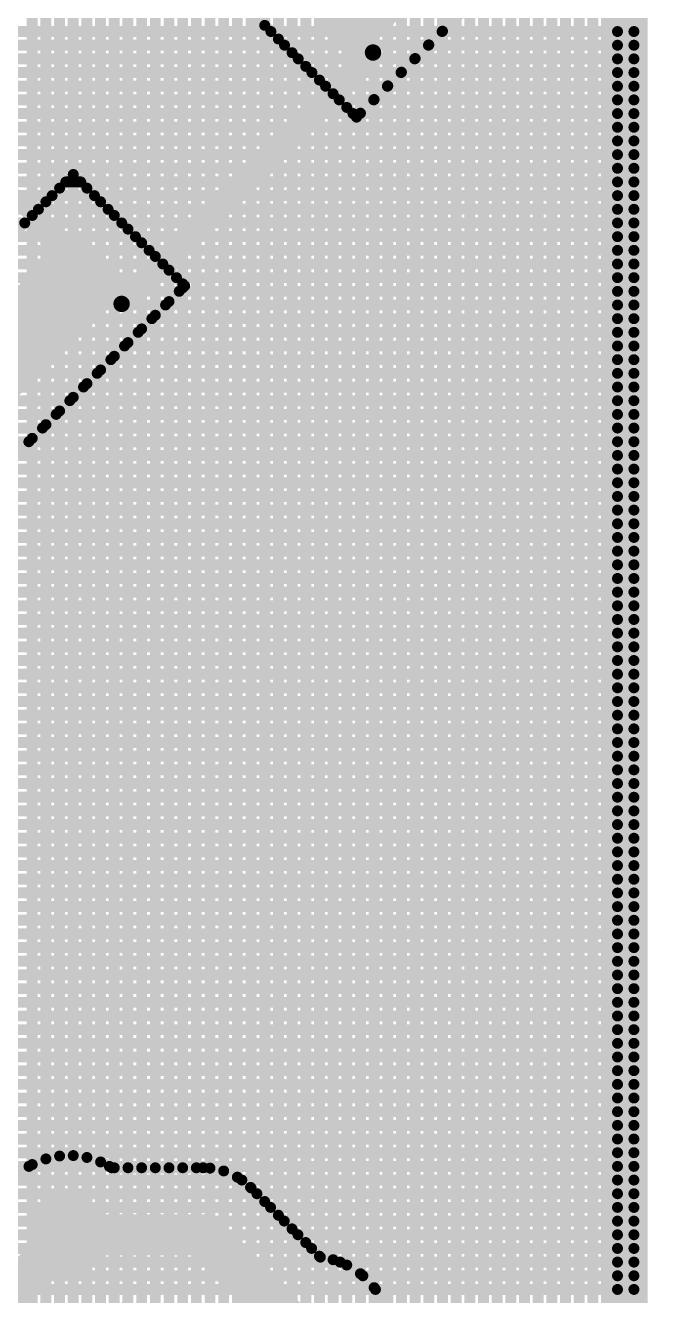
# Model space of a CAD drawing. Header units: millimetres. Extents: x 1.42 to 3.4, y 1.21 to 3.22.
# Drawn here: x 3.1675 to 3.395, y 1.8778 to 2.3422 of the extents above; entities that cross this region are included whole.
import ezdxf

# ---------------------------------------------------------------- set-up
doc = ezdxf.new("R2010")
doc.units = ezdxf.units.MM
doc.header["$MEASUREMENT"] = 0
for name, color, linetype in [('BottomLayer', 5, 'Continuous'), ('BottomSolder', 6, 'Continuous'), ('MultiLayer', 9, 'Continuous'), ('PadHoleLayer', 156, 'Continuous'), ('TopLayer', 1, 'Continuous'), ('TopOverlay', 2, 'Continuous'), ('TopPaste', 8, 'Continuous'), ('TopSolder', 216, 'Continuous'), ('ViaHoleLayer', 16, 'Continuous')]:
    doc.layers.add(name, color=color, linetype=linetype)

# ---------------------------------------------------------------- blocks, each defined once
blk = doc.blocks.new('XTAL1_1')
at = {"layer": 'BottomLayer', "const_width": 0.031}
for points in [[(-0.0155, 0, 1), (0.0155, 0, 1)], [(0.1845, 0, 1), (0.2155, 0, 1)]]:
    blk.add_lwpolyline(points, format="xyb", close=True, dxfattribs=at)
at = {"layer": 'BottomSolder', "const_width": 0.0335}
for points in [[(-0.01675, 0, 1), (0.01675, 0, 1)], [(0.18325, 0, 1), (0.21675, 0, 1)]]:
    blk.add_lwpolyline(points, format="xyb", close=True, dxfattribs=at)
at = {"layer": 'MultiLayer', "const_width": 0.031}
for points in [[(-0.0155, 0, 1), (0.0155, 0, 1)], [(0.1845, 0, 1), (0.2155, 0, 1)]]:
    blk.add_lwpolyline(points, format="xyb", close=True, dxfattribs=at)
at = {"layer": 'PadHoleLayer', "const_width": 0.01772}
for points in [[(-0.00886, 0, 1), (0.00886, 0, 1)], [(0.19114, 0, 1), (0.20886, 0, 1)]]:
    blk.add_lwpolyline(points, format="xyb", close=True, dxfattribs=at)
at = {"layer": 'TopLayer', "const_width": 0.031}
for points in [[(-0.0155, 0, 1), (0.0155, 0, 1)], [(0.1845, 0, 1), (0.2155, 0, 1)]]:
    blk.add_lwpolyline(points, format="xyb", close=True, dxfattribs=at)
at = {"layer": 'TopOverlay', "const_width": 0.012}
for points in [[(0.3, 0.06), (-0.1, 0.06)], [(-0.1, -0.06), (-0.1, 0.06)], [(0.3, -0.06), (0.3, 0.06)], [(0.3, -0.06), (-0.1, -0.06)]]:
    blk.add_lwpolyline(points, dxfattribs=at)
at = {"layer": 'TopOverlay', "const_width": 0.006}
for points in [[(-0.103, 0.06, 1), (-0.097, 0.06, 1)], [(-0.103, 0.06, 1), (-0.097, 0.06, 1)], [(0.297, 0.06, 1), (0.303, 0.06, 1)], [(0.297, 0.06, 1), (0.303, 0.06, 1)], [(-0.103, -0.06, 1), (-0.097, -0.06, 1)], [(-0.103, -0.06, 1), (-0.097, -0.06, 1)], [(0.297, -0.06, 1), (0.303, -0.06, 1)], [(0.297, -0.06, 1), (0.303, -0.06, 1)]]:
    blk.add_lwpolyline(points, format="xyb", close=True, dxfattribs=at)
at = {"layer": 'TopSolder', "const_width": 0.0335}
for points in [[(-0.01675, 0, 1), (0.01675, 0, 1)], [(0.18325, 0, 1), (0.21675, 0, 1)]]:
    blk.add_lwpolyline(points, format="xyb", close=True, dxfattribs=at)
blk = doc.blocks.new('KEY_SMT_3')
at = {"layer": 'TopLayer'}
for points in [[(-0.06102, 0.06102), (-0.06102, 0.08464), (-0.13976, 0.06102), (-0.13976, 0.08464)], [(0.13976, 0.06102), (0.13976, 0.08464), (0.06102, 0.06102), (0.06102, 0.08464)], [(-0.06102, -0.08464), (-0.06102, -0.06102), (-0.13976, -0.08464), (-0.13976, -0.06102)], [(0.13976, -0.08543), (0.13976, -0.06181), (0.06102, -0.08543), (0.06102, -0.06181)]]:
    blk.add_solid(points, dxfattribs=at)
at = {"layer": 'TopOverlay', "const_width": 0.006}
for points in [[(-0.065, 0.09), (-0.065, -0.09)], [(-0.065, 0.09), (0.065, 0.09)], [(0.065, 0.09), (0.065, -0.09)], [(-0.065, -0.09), (0.065, -0.09)]]:
    blk.add_lwpolyline(points, dxfattribs=at)
at = {"layer": 'TopOverlay', "const_width": 0.003}
for points in [[(-0.0665, 0.09, 1), (-0.0635, 0.09, 1)], [(-0.0665, 0.09, 1), (-0.0635, 0.09, 1)], [(0.0635, 0.09, 1), (0.0665, 0.09, 1)], [(0.0635, 0.09, 1), (0.0665, 0.09, 1)], [(-0.0665, -0.09, 1), (-0.0635, -0.09, 1)], [(-0.0665, -0.09, 1), (-0.0635, -0.09, 1)], [(0.0635, -0.09, 1), (0.0665, -0.09, 1)], [(0.0635, -0.09, 1), (0.0665, -0.09, 1)]]:
    blk.add_lwpolyline(points, format="xyb", close=True, dxfattribs=at)
at = {"layer": 'TopPaste'}
for points in [[(-0.06102, 0.06102), (-0.06102, 0.08464), (-0.13976, 0.06102), (-0.13976, 0.08464)], [(0.13976, 0.06102), (0.13976, 0.08464), (0.06102, 0.06102), (0.06102, 0.08464)], [(-0.06102, -0.08464), (-0.06102, -0.06102), (-0.13976, -0.08464), (-0.13976, -0.06102)], [(0.13976, -0.08543), (0.13976, -0.06181), (0.06102, -0.08543), (0.06102, -0.06181)]]:
    blk.add_solid(points, dxfattribs=at)
at = {"layer": 'TopSolder'}
for points in [[(-0.05852, 0.05852), (-0.05852, 0.08715), (-0.14226, 0.05852), (-0.14226, 0.08715)], [(0.14226, 0.05852), (0.14226, 0.08715), (0.05852, 0.05852), (0.05852, 0.08715)], [(-0.05852, -0.08715), (-0.05852, -0.05852), (-0.14226, -0.08715), (-0.14226, -0.05852)], [(0.14226, -0.08793), (0.14226, -0.05931), (0.05852, -0.08793), (0.05852, -0.05931)]]:
    blk.add_solid(points, dxfattribs=at)

msp = doc.modelspace()

# ---------------------------------------------------------------- linework, layer by layer
at = {"layer": 'BottomLayer', "const_width": 0.004}
for points in [[(3.17, 1.80399), (3.17, 3.21)], [(3.175, 1.8044), (3.175, 3.21)], [(3.18, 1.80429), (3.18, 3.21)], [(3.185, 1.80365), (3.185, 3.21)], [(3.19, 1.80246), (3.19, 3.21)], [(3.195, 1.80068), (3.195, 3.21)], [(3.2, 1.79823), (3.2, 3.21)], [(3.205, 1.79499), (3.205, 3.21)], [(3.21, 1.79072), (3.21, 3.21)], [(3.215, 1.78498), (3.215, 3.21)], [(3.22, 1.77655), (3.22, 3.21)], [(3.225, 1.73), (3.225, 3.21)], [(3.23, 1.73), (3.23, 3.21)], [(3.235, 1.73), (3.235, 3.21)], [(3.24, 1.73), (3.24, 3.21)], [(3.245, 1.73), (3.245, 3.21)], [(3.25, 1.73), (3.25, 3.21)], [(3.255, 1.73), (3.255, 3.21)], [(3.26, 1.73), (3.26, 3.21)], [(3.265, 1.73), (3.265, 3.21)], [(3.27, 1.73), (3.27, 3.21)], [(3.275, 1.73), (3.275, 3.21)], [(3.28, 1.73), (3.28, 3.21)], [(3.285, 1.73), (3.285, 3.21)], [(3.29, 1.73), (3.29, 3.21)], [(3.295, 1.72991), (3.295, 3.21)], [(3.3, 1.72886), (3.3, 3.21)], [(3.305, 1.72644), (3.305, 3.21)], [(3.31, 1.72211), (3.31, 3.21)], [(3.315, 1.71711), (3.315, 3.21)], [(3.32, 1.71211), (3.32, 3.21)], [(3.325, 1.70711), (3.325, 3.21)], [(3.33, 1.70211), (3.33, 3.21)], [(3.335, 1.69711), (3.335, 3.21)], [(3.34, 1.6921), (3.34, 3.21)], [(3.345, 1.68356), (3.345, 3.21)], [(3.35, 1.62385), (3.35, 3.21)], [(3.355, 1.24039), (3.355, 3.21)], [(3.36, 1.24039), (3.36, 3.21)], [(3.365, 1.24039), (3.365, 3.21)], [(3.37, 1.24039), (3.37, 3.21)], [(3.375, 1.24039), (3.375, 3.21)], [(3.38, 1.24039), (3.38, 3.21)], [(3.384, 1.2445), (3.384, 3.21)], [(2.997, 2.34), (3.384, 2.34)], [(2.997, 2.335), (3.384, 2.335)], [(2.997, 2.33), (3.384, 2.33)], [(2.997, 2.325), (3.384, 2.325)], [(2.997, 2.32), (3.384, 2.32)], [(2.997, 2.315), (3.384, 2.315)], [(2.997, 2.31), (3.384, 2.31)], [(2.997, 2.305), (3.384, 2.305)], [(2.997, 2.3), (3.384, 2.3)], [(3.02755, 2.295), (3.384, 2.295)], [(3.03766, 2.29), (3.384, 2.29)], [(3.04274, 2.285), (3.384, 2.285)], [(3.04592, 2.28), (3.384, 2.28)], [(3.04787, 2.275), (3.384, 2.275)], [(3.04884, 2.27), (3.384, 2.27)], [(3.04893, 2.265), (3.384, 2.265)], [(3.04814, 2.26), (3.384, 2.26)], [(3.0464, 2.255), (3.384, 2.255)], [(3.04349, 2.25), (3.384, 2.25)], [(3.03889, 2.245), (3.384, 2.245)], [(3.03058, 2.24), (3.384, 2.24)], [(3.00372, 2.235), (3.384, 2.235)], [(3.00257, 2.23), (3.384, 2.23)], [(3.0004, 2.225), (3.384, 2.225)], [(2.99691, 2.22), (3.384, 2.22)], [(2.99128, 2.215), (3.384, 2.215)], [(2.975, 2.21), (3.384, 2.21)], [(2.61061, 2.205), (3.384, 2.205)], [(2.60561, 2.2), (3.384, 2.2)], [(2.60061, 2.195), (3.384, 2.195)], [(2.59561, 2.19), (3.384, 2.19)], [(2.59061, 2.185), (3.384, 2.185)], [(2.58561, 2.18), (3.384, 2.18)], [(2.58061, 2.175), (3.384, 2.175)], [(2.57561, 2.17), (3.384, 2.17)], [(2.57061, 2.165), (3.384, 2.165)], [(2.56561, 2.16), (3.384, 2.16)], [(2.56061, 2.155), (3.384, 2.155)], [(2.55561, 2.15), (3.384, 2.15)], [(2.55061, 2.145), (3.384, 2.145)], [(2.54561, 2.14), (3.384, 2.14)], [(2.54061, 2.135), (3.384, 2.135)], [(2.53561, 2.13), (3.384, 2.13)], [(2.53061, 2.125), (3.384, 2.125)], [(2.52561, 2.12), (3.384, 2.12)], [(2.52061, 2.115), (3.384, 2.115)], [(2.51561, 2.11), (3.384, 2.11)], [(2.51061, 2.105), (3.384, 2.105)], [(2.50561, 2.1), (3.384, 2.1)], [(2.50061, 2.095), (3.384, 2.095)], [(2.49561, 2.09), (3.384, 2.09)], [(2.49061, 2.085), (3.384, 2.085)], [(2.48561, 2.08), (3.384, 2.08)], [(2.48061, 2.075), (3.384, 2.075)], [(2.47561, 2.07), (3.384, 2.07)], [(2.47061, 2.065), (3.384, 2.065)], [(2.46561, 2.06), (3.384, 2.06)], [(2.46061, 2.055), (3.384, 2.055)], [(2.45561, 2.05), (3.384, 2.05)], [(2.45061, 2.045), (3.384, 2.045)], [(2.44561, 2.04), (3.384, 2.04)], [(2.44061, 2.035), (3.384, 2.035)], [(2.43561, 2.03), (3.384, 2.03)], [(2.43061, 2.025), (3.384, 2.025)], [(2.42561, 2.02), (3.384, 2.02)], [(2.42061, 2.015), (3.384, 2.015)], [(2.41561, 2.01), (3.384, 2.01)], [(2.40991, 2.005), (3.384, 2.005)], [(2.31111, 2), (3.384, 2)], [(2.31611, 1.995), (3.384, 1.995)], [(2.32111, 1.99), (3.384, 1.99)], [(2.32611, 1.985), (3.384, 1.985)], [(2.33111, 1.98), (3.384, 1.98)], [(2.33611, 1.975), (3.384, 1.975)], [(2.40396, 1.97), (3.384, 1.97)], [(2.41305, 1.965), (3.384, 1.965)], [(2.41788, 1.96), (3.384, 1.96)], [(2.42092, 1.955), (3.384, 1.955)], [(2.42277, 1.95), (3.384, 1.95)], [(2.42465, 1.945), (3.384, 1.945)], [(2.42965, 1.94), (3.384, 1.94)], [(2.43465, 1.935), (3.384, 1.935)], [(2.43965, 1.93), (3.384, 1.93)], [(2.44465, 1.925), (3.384, 1.925)], [(2.44965, 1.92), (3.384, 1.92)], [(2.45465, 1.915), (3.384, 1.915)], [(2.45965, 1.91), (3.384, 1.91)], [(2.46465, 1.905), (3.384, 1.905)], [(2.46965, 1.9), (3.384, 1.9)], [(2.47465, 1.895), (3.384, 1.895)], [(2.47965, 1.89), (3.384, 1.89)], [(2.48465, 1.885), (3.384, 1.885)], [(2.53955, 1.88), (3.384, 1.88)]]:
    msp.add_lwpolyline(points, dxfattribs=at)
at = {"layer": 'BottomLayer'}
for points, const_width in [([(3.383, 2.34, 1), (3.385, 2.34, 1)], 0.002), ([(3.383, 2.335, 1), (3.385, 2.335, 1)], 0.002), ([(3.383, 2.33, 1), (3.385, 2.33, 1)], 0.002), ([(3.383, 2.325, 1), (3.385, 2.325, 1)], 0.002), ([(3.383, 2.32, 1), (3.385, 2.32, 1)], 0.002), ([(3.383, 2.315, 1), (3.385, 2.315, 1)], 0.002), ([(3.383, 2.31, 1), (3.385, 2.31, 1)], 0.002), ([(3.383, 2.305, 1), (3.385, 2.305, 1)], 0.002), ([(3.383, 2.3, 1), (3.385, 2.3, 1)], 0.002), ([(3.383, 2.295, 1), (3.385, 2.295, 1)], 0.002), ([(3.383, 2.29, 1), (3.385, 2.29, 1)], 0.002), ([(3.383, 2.285, 1), (3.385, 2.285, 1)], 0.002), ([(3.383, 2.28, 1), (3.385, 2.28, 1)], 0.002), ([(3.383, 2.275, 1), (3.385, 2.275, 1)], 0.002), ([(3.383, 2.27, 1), (3.385, 2.27, 1)], 0.002), ([(3.383, 2.265, 1), (3.385, 2.265, 1)], 0.002), ([(3.383, 2.26, 1), (3.385, 2.26, 1)], 0.002), ([(3.383, 2.255, 1), (3.385, 2.255, 1)], 0.002), ([(3.383, 2.25, 1), (3.385, 2.25, 1)], 0.002), ([(3.383, 2.245, 1), (3.385, 2.245, 1)], 0.002), ([(3.383, 2.24, 1), (3.385, 2.24, 1)], 0.002), ([(3.383, 2.235, 1), (3.385, 2.235, 1)], 0.002), ([(3.383, 2.23, 1), (3.385, 2.23, 1)], 0.002), ([(3.383, 2.225, 1), (3.385, 2.225, 1)], 0.002), ([(3.383, 2.22, 1), (3.385, 2.22, 1)], 0.002), ([(3.383, 2.215, 1), (3.385, 2.215, 1)], 0.002), ([(3.383, 2.21, 1), (3.385, 2.21, 1)], 0.002), ([(3.383, 2.205, 1), (3.385, 2.205, 1)], 0.002), ([(3.383, 2.2, 1), (3.385, 2.2, 1)], 0.002), ([(3.383, 2.195, 1), (3.385, 2.195, 1)], 0.002), ([(3.383, 2.19, 1), (3.385, 2.19, 1)], 0.002), ([(3.383, 2.185, 1), (3.385, 2.185, 1)], 0.002), ([(3.383, 2.18, 1), (3.385, 2.18, 1)], 0.002), ([(3.383, 2.175, 1), (3.385, 2.175, 1)], 0.002), ([(3.383, 2.17, 1), (3.385, 2.17, 1)], 0.002), ([(3.383, 2.165, 1), (3.385, 2.165, 1)], 0.002), ([(3.383, 2.16, 1), (3.385, 2.16, 1)], 0.002), ([(3.383, 2.155, 1), (3.385, 2.155, 1)], 0.002), ([(3.383, 2.15, 1), (3.385, 2.15, 1)], 0.002), ([(3.383, 2.145, 1), (3.385, 2.145, 1)], 0.002), ([(3.383, 2.14, 1), (3.385, 2.14, 1)], 0.002), ([(3.383, 2.135, 1), (3.385, 2.135, 1)], 0.002), ([(3.383, 2.13, 1), (3.385, 2.13, 1)], 0.002), ([(3.383, 2.125, 1), (3.385, 2.125, 1)], 0.002), ([(3.383, 2.12, 1), (3.385, 2.12, 1)], 0.002), ([(3.383, 2.115, 1), (3.385, 2.115, 1)], 0.002), ([(3.383, 2.11, 1), (3.385, 2.11, 1)], 0.002), ([(3.383, 2.105, 1), (3.385, 2.105, 1)], 0.002), ([(3.383, 2.1, 1), (3.385, 2.1, 1)], 0.002), ([(3.383, 2.095, 1), (3.385, 2.095, 1)], 0.002), ([(3.383, 2.09, 1), (3.385, 2.09, 1)], 0.002), ([(3.383, 2.085, 1), (3.385, 2.085, 1)], 0.002), ([(3.383, 2.08, 1), (3.385, 2.08, 1)], 0.002), ([(3.383, 2.075, 1), (3.385, 2.075, 1)], 0.002), ([(3.383, 2.07, 1), (3.385, 2.07, 1)], 0.002), ([(3.383, 2.065, 1), (3.385, 2.065, 1)], 0.002), ([(3.383, 2.06, 1), (3.385, 2.06, 1)], 0.002), ([(3.383, 2.055, 1), (3.385, 2.055, 1)], 0.002), ([(3.383, 2.05, 1), (3.385, 2.05, 1)], 0.002), ([(3.383, 2.045, 1), (3.385, 2.045, 1)], 0.002), ([(3.383, 2.04, 1), (3.385, 2.04, 1)], 0.002), ([(3.383, 2.035, 1), (3.385, 2.035, 1)], 0.002), ([(3.383, 2.03, 1), (3.385, 2.03, 1)], 0.002), ([(3.383, 2.025, 1), (3.385, 2.025, 1)], 0.002), ([(3.383, 2.02, 1), (3.385, 2.02, 1)], 0.002), ([(3.383, 2.015, 1), (3.385, 2.015, 1)], 0.002), ([(3.383, 2.01, 1), (3.385, 2.01, 1)], 0.002), ([(3.383, 2.005, 1), (3.385, 2.005, 1)], 0.002), ([(3.383, 2, 1), (3.385, 2, 1)], 0.002), ([(3.383, 1.995, 1), (3.385, 1.995, 1)], 0.002), ([(3.383, 1.99, 1), (3.385, 1.99, 1)], 0.002), ([(3.383, 1.985, 1), (3.385, 1.985, 1)], 0.002), ([(3.383, 1.98, 1), (3.385, 1.98, 1)], 0.002), ([(3.383, 1.975, 1), (3.385, 1.975, 1)], 0.002), ([(3.383, 1.97, 1), (3.385, 1.97, 1)], 0.002), ([(3.383, 1.965, 1), (3.385, 1.965, 1)], 0.002), ([(3.383, 1.96, 1), (3.385, 1.96, 1)], 0.002), ([(3.383, 1.955, 1), (3.385, 1.955, 1)], 0.002), ([(3.383, 1.95, 1), (3.385, 1.95, 1)], 0.002), ([(3.383, 1.945, 1), (3.385, 1.945, 1)], 0.002), ([(3.383, 1.94, 1), (3.385, 1.94, 1)], 0.002), ([(3.383, 1.935, 1), (3.385, 1.935, 1)], 0.002), ([(3.383, 1.93, 1), (3.385, 1.93, 1)], 0.002), ([(3.383, 1.925, 1), (3.385, 1.925, 1)], 0.002), ([(3.383, 1.92, 1), (3.385, 1.92, 1)], 0.002), ([(3.383, 1.915, 1), (3.385, 1.915, 1)], 0.002), ([(3.1775, 1.9, 1), (3.1895, 1.9, 1)], 0.012), ([(3.383, 1.91, 1), (3.385, 1.91, 1)], 0.002), ([(3.383, 1.905, 1), (3.385, 1.905, 1)], 0.002), ([(3.383, 1.9, 1), (3.385, 1.9, 1)], 0.002), ([(3.383, 1.895, 1), (3.385, 1.895, 1)], 0.002), ([(3.383, 1.89, 1), (3.385, 1.89, 1)], 0.002), ([(3.383, 1.885, 1), (3.385, 1.885, 1)], 0.002), ([(3.383, 1.88, 1), (3.385, 1.88, 1)], 0.002)]:
    msp.add_lwpolyline(points, format="xyb", close=True, dxfattribs=dict(at, const_width=const_width))
at = {"layer": 'BottomSolder', "const_width": 0.01}
msp.add_lwpolyline([(3.39, 1.24039), (3.39, 3.21)], dxfattribs=at)
at = {"layer": 'BottomSolder', "const_width": 0.0145}
msp.add_lwpolyline([(3.17625, 1.9, 1), (3.19075, 1.9, 1)], format="xyb", close=True, dxfattribs=at)
at = {"layer": 'MultiLayer', "const_width": 0.012}
msp.add_lwpolyline([(3.1775, 1.9, 1), (3.1895, 1.9, 1)], format="xyb", close=True, dxfattribs=at)
at = {"layer": 'TopLayer'}
for points, const_width in [([(3.37, 1.3494), (3.37, 3.2089)], 0.004), ([(3.375, 1.24039), (3.375, 3.2089)], 0.004), ([(3.38, 1.24039), (3.38, 3.2089)], 0.004), ([(3.385, 1.24039), (3.385, 3.2089)], 0.004), ([(3.39, 1.24039), (3.39, 3.21)], 0.004), ([(3.245, 1.92107), (3.245, 2.47226)], 0.004), ([(3.24, 1.92332), (3.24, 2.46726)], 0.004), ([(3.235, 1.92437), (3.235, 2.46226)], 0.004), ([(3.23, 1.9245), (3.23, 2.45726)], 0.004), ([(3.225, 2.24774), (3.225, 2.45226)], 0.004), ([(3.22, 2.25274), (3.22, 2.44726)], 0.004), ([(3.215, 2.25774), (3.215, 2.44226)], 0.004), ([(3.21, 2.26274), (3.21, 2.43726)], 0.004), ([(3.205, 2.26774), (3.205, 2.43226)], 0.004), ([(3.17, 2.27274), (3.17, 2.42726)], 0.004), ([(3.2, 2.27274), (3.2, 2.42726)], 0.004), ([(3.175, 2.27774), (3.175, 2.42226)], 0.004), ([(3.195, 2.27774), (3.195, 2.42226)], 0.004), ([(3.18, 2.28274), (3.18, 2.41726)], 0.004), ([(3.19, 2.28274), (3.19, 2.41726)], 0.004), ([(3.185, 2.28774), (3.185, 2.41226)], 0.004), ([(3.28856, 2.3087), (3.36828, 2.38842)], 0.004), ([(3.365, 1.3494), (3.365, 2.38514)], 0.004), ([(3.36, 1.3494), (3.36, 2.38014)], 0.004), ([(3.355, 1.3494), (3.355, 2.37514)], 0.004), ([(3.35, 1.62385), (3.35, 2.37014)], 0.004), ([(3.345, 1.8197), (3.345, 2.36514)], 0.004), ([(3.34, 1.82715), (3.34, 2.36014)], 0.004), ([(3.335, 1.83215), (3.335, 2.35514)], 0.004), ([(3.24782, 2.34944), (3.28856, 2.3087)], 0.004), ([(3.33, 1.83715), (3.33, 2.35014)], 0.004), ([(3.25, 1.91715), (3.25, 2.34726)], 0.004), ([(3.325, 1.84215), (3.325, 2.34514)], 0.004), ([(3.11274, 2.34), (3.25726, 2.34)], 0.004), ([(3.255, 1.91215), (3.255, 2.34226)], 0.004), ([(3.31986, 2.34), (3.39, 2.34)], 0.004), ([(3.32, 1.84715), (3.32, 2.34014)], 0.004), ([(3.10774, 2.335), (3.26226, 2.335)], 0.004), ([(3.26, 1.90715), (3.26, 2.33726)], 0.004), ([(3.31486, 2.335), (3.39, 2.335)], 0.004), ([(3.315, 1.85215), (3.315, 2.33514)], 0.004), ([(3.10274, 2.33), (3.26726, 2.33)], 0.004), ([(3.265, 1.90215), (3.265, 2.33226)], 0.004), ([(3.30986, 2.33), (3.39, 2.33)], 0.004), ([(3.31, 1.85715), (3.31, 2.33014)], 0.004), ([(3.27, 1.89715), (3.27, 2.32726)], 0.004), ([(3.305, 1.86215), (3.305, 2.32514)], 0.004), ([(3.09774, 2.325), (3.27226, 2.325)], 0.004), ([(3.275, 1.89215), (3.275, 2.32226)], 0.004), ([(3.30486, 2.325), (3.39, 2.325)], 0.004), ([(3.09274, 2.32), (3.27726, 2.32)], 0.004), ([(3.28, 1.89087), (3.28, 2.31726)], 0.004), ([(3.29986, 2.32), (3.39, 2.32)], 0.004), ([(3.3, 1.87055), (3.3, 2.32014)], 0.004), ([(3.08774, 2.315), (3.28226, 2.315)], 0.004), ([(3.28226, 2.315), (3.29486, 2.315)], 0.004), ([(3.285, 1.88892), (3.285, 2.31226)], 0.004), ([(3.29486, 2.315), (3.39, 2.315)], 0.004), ([(3.295, 1.88066), (3.295, 2.31514)], 0.004), ([(3.08274, 2.31), (3.28726, 2.31)], 0.004), ([(3.28986, 2.31), (3.39, 2.31)], 0.004), ([(3.29, 1.88574), (3.29, 2.31014)], 0.004), ([(3.07774, 2.305), (3.39, 2.305)], 0.004), ([(3.07274, 2.3), (3.39, 2.3)], 0.004), ([(3.06774, 2.295), (3.39, 2.295)], 0.004), ([(3.06274, 2.29), (3.39, 2.29)], 0.004), ([(3.05774, 2.285), (3.18226, 2.285)], 0.004), ([(3.14927, 2.25201), (3.185, 2.28774)], 0.004), ([(3.18226, 2.285), (3.18774, 2.285)], 0.004), ([(3.185, 2.28774), (3.22574, 2.247)], 0.004), ([(3.18774, 2.285), (3.39, 2.285)], 0.004), ([(3.05274, 2.28), (3.17726, 2.28)], 0.004), ([(3.19274, 2.28), (3.39, 2.28)], 0.004), ([(3.04787, 2.275), (3.17226, 2.275)], 0.004), ([(3.19774, 2.275), (3.39, 2.275)], 0.004), ([(3.04884, 2.27), (3.16726, 2.27)], 0.004), ([(3.20274, 2.27), (3.39, 2.27)], 0.004), ([(3.20774, 2.265), (3.39, 2.265)], 0.004), ([(3.21274, 2.26), (3.39, 2.26)], 0.004), ([(3.21774, 2.255), (3.39, 2.255)], 0.004), ([(3.22, 2.24125), (3.22, 2.25274)], 0.004), ([(3.14602, 2.16728), (3.22574, 2.247)], 0.004), ([(3.22274, 2.25), (3.39, 2.25)], 0.004), ([(3.225, 1.9245), (3.225, 2.24625)], 0.004), ([(3.22375, 2.245), (3.39, 2.245)], 0.004), ([(3.21875, 2.24), (3.39, 2.24)], 0.004), ([(3.22, 1.9245), (3.22, 2.24125)], 0.004), ([(3.08064, 2.22751), (3.16551, 2.22751)], 0.015), ([(3.21375, 2.235), (3.39, 2.235)], 0.004), ([(3.215, 1.9245), (3.215, 2.23625)], 0.004), ([(3.20875, 2.23), (3.39, 2.23)], 0.004), ([(3.21, 1.9245), (3.21, 2.23125)], 0.004), ([(3.20375, 2.225), (3.39, 2.225)], 0.004), ([(3.205, 1.9245), (3.205, 2.22625)], 0.004), ([(3.19875, 2.22), (3.39, 2.22)], 0.004), ([(3.2, 1.9245), (3.2, 2.22125)], 0.004), ([(3.19375, 2.215), (3.39, 2.215)], 0.004), ([(3.195, 1.92662), (3.195, 2.21625)], 0.004), ([(3.18875, 2.21), (3.39, 2.21)], 0.004), ([(3.19, 1.92826), (3.19, 2.21125)], 0.004), ([(3.18375, 2.205), (3.39, 2.205)], 0.004), ([(3.185, 1.92896), (3.185, 2.20625)], 0.004), ([(3.17875, 2.2), (3.39, 2.2)], 0.004), ([(3.18, 1.92879), (3.18, 2.20125)], 0.004), ([(3.175, 1.92773), (3.175, 2.19625)], 0.004), ([(3.17, 1.92567), (3.17, 2.19125)], 0.004), ([(3.17375, 2.195), (3.39, 2.195)], 0.004), ([(3.16875, 2.19), (3.39, 2.19)], 0.004), ([(3.16375, 2.185), (3.39, 2.185)], 0.004), ([(3.15875, 2.18), (3.39, 2.18)], 0.004), ([(3.15375, 2.175), (3.39, 2.175)], 0.004), ([(3.14875, 2.17), (3.39, 2.17)], 0.004), ([(3.05278, 2.165), (3.39, 2.165)], 0.004), ([(3.04778, 2.16), (3.39, 2.16)], 0.004), ([(3.04278, 2.155), (3.39, 2.155)], 0.004), ([(3.03778, 2.15), (3.39, 2.15)], 0.004), ([(3.03278, 2.145), (3.39, 2.145)], 0.004), ([(3.02778, 2.14), (3.39, 2.14)], 0.004), ([(3.02278, 2.135), (3.39, 2.135)], 0.004), ([(3.01933, 2.13), (3.39, 2.13)], 0.004), ([(3.0167, 2.125), (3.39, 2.125)], 0.004), ([(3.01248, 2.12), (3.39, 2.12)], 0.004), ([(3.00748, 2.115), (3.39, 2.115)], 0.004), ([(3.00248, 2.11), (3.39, 2.11)], 0.004), ([(2.99748, 2.105), (3.39, 2.105)], 0.004), ([(2.99248, 2.1), (3.39, 2.1)], 0.004), ([(2.98748, 2.095), (3.39, 2.095)], 0.004), ([(2.98248, 2.09), (3.39, 2.09)], 0.004), ([(2.97718, 2.085), (3.39, 2.085)], 0.004), ([(2.96693, 2.08), (3.39, 2.08)], 0.004), ([(2.96865, 2.075), (3.39, 2.075)], 0.004), ([(2.9778, 2.07), (3.39, 2.07)], 0.004), ([(2.98298, 2.065), (3.39, 2.065)], 0.004), ([(2.98798, 2.06), (3.39, 2.06)], 0.004), ([(2.99298, 2.055), (3.39, 2.055)], 0.004), ([(2.99798, 2.05), (3.39, 2.05)], 0.004), ([(3.00298, 2.045), (3.39, 2.045)], 0.004), ([(3.00798, 2.04), (3.39, 2.04)], 0.004), ([(3.01298, 2.035), (3.39, 2.035)], 0.004), ([(3.01702, 2.03), (3.39, 2.03)], 0.004), ([(3.01953, 2.025), (3.39, 2.025)], 0.004), ([(3.02091, 2.02), (3.39, 2.02)], 0.004), ([(3.02134, 2.015), (3.39, 2.015)], 0.004), ([(3.02087, 2.01), (3.39, 2.01)], 0.004), ([(3.01944, 2.005), (3.39, 2.005)], 0.004), ([(3.01688, 2), (3.39, 2)], 0.004), ([(3.01275, 1.995), (3.39, 1.995)], 0.004), ([(3.00551, 1.99), (3.39, 1.99)], 0.004), ([(2.99795, 1.985), (3.39, 1.985)], 0.004), ([(2.99593, 1.98), (3.39, 1.98)], 0.004), ([(2.9926, 1.975), (3.39, 1.975)], 0.004), ([(2.98714, 1.97), (3.39, 1.97)], 0.004), ([(2.97624, 1.965), (3.39, 1.965)], 0.004), ([(2.97472, 1.96), (3.39, 1.96)], 0.004), ([(2.97204, 1.955), (3.39, 1.955)], 0.004), ([(2.96772, 1.95), (3.39, 1.95)], 0.004), ([(2.95996, 1.945), (3.39, 1.945)], 0.004), ([(2.95326, 1.94), (3.39, 1.94)], 0.004), ([(2.95115, 1.935), (3.39, 1.935)], 0.004), ([(2.94767, 1.93), (3.39, 1.93)], 0.004), ([(2.94192, 1.925), (3.1688, 1.925)], 0.004), ([(3.1982, 1.925), (3.39, 1.925)], 0.004), ([(3.19902, 1.9245), (3.2325, 1.9245)], 0.004), ([(3.24665, 1.92), (3.39, 1.92)], 0.004), ([(3.24985, 1.9173), (3.27534, 1.89181)], 0.004), ([(3.25215, 1.915), (3.39, 1.915)], 0.004), ([(3.25715, 1.91), (3.39, 1.91)], 0.004), ([(3.14466, 1.86116), (3.1835, 1.9)], 0.015), ([(3.1835, 1.9), (3.2325, 1.9)], 0.015), ([(3.2325, 1.9), (3.3225, 1.81)], 0.015), ([(3.26215, 1.905), (3.39, 1.905)], 0.004), ([(3.26715, 1.9), (3.39, 1.9)], 0.004), ([(3.27215, 1.895), (3.39, 1.895)], 0.004), ([(3.28258, 1.89), (3.39, 1.89)], 0.004), ([(3.29089, 1.885), (3.39, 1.885)], 0.004), ([(3.29549, 1.88), (3.39, 1.88)], 0.004)]:
    msp.add_lwpolyline(points, dxfattribs=dict(at, const_width=const_width))
for points, const_width in [([(3.254, 2.34226, 1), (3.256, 2.34226, 1)], 0.002), ([(3.25626, 2.34, 1), (3.25826, 2.34, 1)], 0.002), ([(3.31886, 2.34, 1), (3.32086, 2.34, 1)], 0.002), ([(3.319, 2.34014, 1), (3.321, 2.34014, 1)], 0.002), ([(3.389, 2.34, 1), (3.391, 2.34, 1)], 0.002), ([(3.259, 2.33726, 1), (3.261, 2.33726, 1)], 0.002), ([(3.26126, 2.335, 1), (3.26326, 2.335, 1)], 0.002), ([(3.31386, 2.335, 1), (3.31586, 2.335, 1)], 0.002), ([(3.314, 2.33514, 1), (3.316, 2.33514, 1)], 0.002), ([(3.389, 2.335, 1), (3.391, 2.335, 1)], 0.002), ([(3.264, 2.33226, 1), (3.266, 2.33226, 1)], 0.002), ([(3.26626, 2.33, 1), (3.26826, 2.33, 1)], 0.002), ([(3.30886, 2.33, 1), (3.31086, 2.33, 1)], 0.002), ([(3.309, 2.33014, 1), (3.311, 2.33014, 1)], 0.002), ([(3.389, 2.33, 1), (3.391, 2.33, 1)], 0.002), ([(3.269, 2.32726, 1), (3.271, 2.32726, 1)], 0.002), ([(3.304, 2.32514, 1), (3.306, 2.32514, 1)], 0.002), ([(3.27126, 2.325, 1), (3.27326, 2.325, 1)], 0.002), ([(3.274, 2.32226, 1), (3.276, 2.32226, 1)], 0.002), ([(3.30386, 2.325, 1), (3.30586, 2.325, 1)], 0.002), ([(3.389, 2.325, 1), (3.391, 2.325, 1)], 0.002), ([(3.27626, 2.32, 1), (3.27826, 2.32, 1)], 0.002), ([(3.279, 2.31726, 1), (3.281, 2.31726, 1)], 0.002), ([(3.29886, 2.32, 1), (3.30086, 2.32, 1)], 0.002), ([(3.299, 2.32014, 1), (3.301, 2.32014, 1)], 0.002), ([(3.389, 2.32, 1), (3.391, 2.32, 1)], 0.002), ([(3.28126, 2.315, 1), (3.28326, 2.315, 1)], 0.002), ([(3.28126, 2.315, 1), (3.28326, 2.315, 1)], 0.002), ([(3.284, 2.31226, 1), (3.286, 2.31226, 1)], 0.002), ([(3.29386, 2.315, 1), (3.29586, 2.315, 1)], 0.002), ([(3.29386, 2.315, 1), (3.29586, 2.315, 1)], 0.002), ([(3.294, 2.31514, 1), (3.296, 2.31514, 1)], 0.002), ([(3.389, 2.315, 1), (3.391, 2.315, 1)], 0.002), ([(3.28626, 2.31, 1), (3.28826, 2.31, 1)], 0.002), ([(3.28756, 2.3087, 1), (3.28956, 2.3087, 1)], 0.002), ([(3.28756, 2.3087, 1), (3.28956, 2.3087, 1)], 0.002), ([(3.28886, 2.31, 1), (3.29086, 2.31, 1)], 0.002), ([(3.289, 2.31014, 1), (3.291, 2.31014, 1)], 0.002), ([(3.389, 2.31, 1), (3.391, 2.31, 1)], 0.002), ([(3.389, 2.305, 1), (3.391, 2.305, 1)], 0.002), ([(3.389, 2.3, 1), (3.391, 2.3, 1)], 0.002), ([(3.389, 2.295, 1), (3.391, 2.295, 1)], 0.002), ([(3.389, 2.29, 1), (3.391, 2.29, 1)], 0.002), ([(3.18126, 2.285, 1), (3.18326, 2.285, 1)], 0.002), ([(3.18126, 2.285, 1), (3.18326, 2.285, 1)], 0.002), ([(3.184, 2.28774, 1), (3.186, 2.28774, 1)], 0.002), ([(3.184, 2.28774, 1), (3.186, 2.28774, 1)], 0.002), ([(3.184, 2.28774, 1), (3.186, 2.28774, 1)], 0.002), ([(3.18674, 2.285, 1), (3.18874, 2.285, 1)], 0.002), ([(3.18674, 2.285, 1), (3.18874, 2.285, 1)], 0.002), ([(3.389, 2.285, 1), (3.391, 2.285, 1)], 0.002), ([(3.17626, 2.28, 1), (3.17826, 2.28, 1)], 0.002), ([(3.179, 2.28274, 1), (3.181, 2.28274, 1)], 0.002), ([(3.189, 2.28274, 1), (3.191, 2.28274, 1)], 0.002), ([(3.19174, 2.28, 1), (3.19374, 2.28, 1)], 0.002), ([(3.389, 2.28, 1), (3.391, 2.28, 1)], 0.002), ([(3.17126, 2.275, 1), (3.17326, 2.275, 1)], 0.002), ([(3.174, 2.27774, 1), (3.176, 2.27774, 1)], 0.002), ([(3.194, 2.27774, 1), (3.196, 2.27774, 1)], 0.002), ([(3.19674, 2.275, 1), (3.19874, 2.275, 1)], 0.002), ([(3.389, 2.275, 1), (3.391, 2.275, 1)], 0.002), ([(3.16626, 2.27, 1), (3.16826, 2.27, 1)], 0.002), ([(3.169, 2.27274, 1), (3.171, 2.27274, 1)], 0.002), ([(3.199, 2.27274, 1), (3.201, 2.27274, 1)], 0.002), ([(3.20174, 2.27, 1), (3.20374, 2.27, 1)], 0.002), ([(3.389, 2.27, 1), (3.391, 2.27, 1)], 0.002), ([(3.204, 2.26774, 1), (3.206, 2.26774, 1)], 0.002), ([(3.20674, 2.265, 1), (3.20874, 2.265, 1)], 0.002), ([(3.389, 2.265, 1), (3.391, 2.265, 1)], 0.002), ([(3.209, 2.26274, 1), (3.211, 2.26274, 1)], 0.002), ([(3.21174, 2.26, 1), (3.21374, 2.26, 1)], 0.002), ([(3.214, 2.25774, 1), (3.216, 2.25774, 1)], 0.002), ([(3.389, 2.26, 1), (3.391, 2.26, 1)], 0.002), ([(3.21674, 2.255, 1), (3.21874, 2.255, 1)], 0.002), ([(3.219, 2.25274, 1), (3.221, 2.25274, 1)], 0.002), ([(3.219, 2.25274, 1), (3.221, 2.25274, 1)], 0.002), ([(3.389, 2.255, 1), (3.391, 2.255, 1)], 0.002), ([(3.22174, 2.25, 1), (3.22374, 2.25, 1)], 0.002), ([(3.224, 2.24774, 1), (3.226, 2.24774, 1)], 0.002), ([(3.224, 2.24625, 1), (3.226, 2.24625, 1)], 0.002), ([(3.22474, 2.247, 1), (3.22674, 2.247, 1)], 0.002), ([(3.22474, 2.247, 1), (3.22674, 2.247, 1)], 0.002), ([(3.389, 2.25, 1), (3.391, 2.25, 1)], 0.002), ([(3.22275, 2.245, 1), (3.22475, 2.245, 1)], 0.002), ([(3.389, 2.245, 1), (3.391, 2.245, 1)], 0.002), ([(3.21775, 2.24, 1), (3.21975, 2.24, 1)], 0.002), ([(3.219, 2.24125, 1), (3.221, 2.24125, 1)], 0.002), ([(3.219, 2.24125, 1), (3.221, 2.24125, 1)], 0.002), ([(3.389, 2.24, 1), (3.391, 2.24, 1)], 0.002), ([(3.16176, 2.22751, 1), (3.16926, 2.22751, 1)], 0.0075), ([(3.21275, 2.235, 1), (3.21475, 2.235, 1)], 0.002), ([(3.214, 2.23625, 1), (3.216, 2.23625, 1)], 0.002), ([(3.389, 2.235, 1), (3.391, 2.235, 1)], 0.002), ([(3.20775, 2.23, 1), (3.20975, 2.23, 1)], 0.002), ([(3.209, 2.23125, 1), (3.211, 2.23125, 1)], 0.002), ([(3.389, 2.23, 1), (3.391, 2.23, 1)], 0.002), ([(3.20275, 2.225, 1), (3.20475, 2.225, 1)], 0.002), ([(3.204, 2.22625, 1), (3.206, 2.22625, 1)], 0.002), ([(3.389, 2.225, 1), (3.391, 2.225, 1)], 0.002), ([(3.19775, 2.22, 1), (3.19975, 2.22, 1)], 0.002), ([(3.199, 2.22125, 1), (3.201, 2.22125, 1)], 0.002), ([(3.389, 2.22, 1), (3.391, 2.22, 1)], 0.002), ([(3.19275, 2.215, 1), (3.19475, 2.215, 1)], 0.002), ([(3.194, 2.21625, 1), (3.196, 2.21625, 1)], 0.002), ([(3.389, 2.215, 1), (3.391, 2.215, 1)], 0.002), ([(3.18775, 2.21, 1), (3.18975, 2.21, 1)], 0.002), ([(3.189, 2.21125, 1), (3.191, 2.21125, 1)], 0.002), ([(3.389, 2.21, 1), (3.391, 2.21, 1)], 0.002), ([(3.18275, 2.205, 1), (3.18475, 2.205, 1)], 0.002), ([(3.184, 2.20625, 1), (3.186, 2.20625, 1)], 0.002), ([(3.389, 2.205, 1), (3.391, 2.205, 1)], 0.002), ([(3.17775, 2.2, 1), (3.17975, 2.2, 1)], 0.002), ([(3.179, 2.20125, 1), (3.181, 2.20125, 1)], 0.002), ([(3.389, 2.2, 1), (3.391, 2.2, 1)], 0.002), ([(3.174, 2.19625, 1), (3.176, 2.19625, 1)], 0.002), ([(3.169, 2.19125, 1), (3.171, 2.19125, 1)], 0.002), ([(3.17275, 2.195, 1), (3.17475, 2.195, 1)], 0.002), ([(3.389, 2.195, 1), (3.391, 2.195, 1)], 0.002), ([(3.16775, 2.19, 1), (3.16975, 2.19, 1)], 0.002), ([(3.389, 2.19, 1), (3.391, 2.19, 1)], 0.002), ([(3.389, 2.185, 1), (3.391, 2.185, 1)], 0.002), ([(3.389, 2.18, 1), (3.391, 2.18, 1)], 0.002), ([(3.389, 2.175, 1), (3.391, 2.175, 1)], 0.002), ([(3.389, 2.17, 1), (3.391, 2.17, 1)], 0.002), ([(3.389, 2.165, 1), (3.391, 2.165, 1)], 0.002), ([(3.389, 2.16, 1), (3.391, 2.16, 1)], 0.002), ([(3.389, 2.155, 1), (3.391, 2.155, 1)], 0.002), ([(3.389, 2.15, 1), (3.391, 2.15, 1)], 0.002), ([(3.389, 2.145, 1), (3.391, 2.145, 1)], 0.002), ([(3.389, 2.14, 1), (3.391, 2.14, 1)], 0.002), ([(3.389, 2.135, 1), (3.391, 2.135, 1)], 0.002), ([(3.389, 2.13, 1), (3.391, 2.13, 1)], 0.002), ([(3.389, 2.125, 1), (3.391, 2.125, 1)], 0.002), ([(3.389, 2.12, 1), (3.391, 2.12, 1)], 0.002), ([(3.389, 2.115, 1), (3.391, 2.115, 1)], 0.002), ([(3.389, 2.11, 1), (3.391, 2.11, 1)], 0.002), ([(3.389, 2.105, 1), (3.391, 2.105, 1)], 0.002), ([(3.389, 2.1, 1), (3.391, 2.1, 1)], 0.002), ([(3.389, 2.095, 1), (3.391, 2.095, 1)], 0.002), ([(3.389, 2.09, 1), (3.391, 2.09, 1)], 0.002), ([(3.389, 2.085, 1), (3.391, 2.085, 1)], 0.002), ([(3.389, 2.08, 1), (3.391, 2.08, 1)], 0.002), ([(3.389, 2.075, 1), (3.391, 2.075, 1)], 0.002), ([(3.389, 2.07, 1), (3.391, 2.07, 1)], 0.002), ([(3.389, 2.065, 1), (3.391, 2.065, 1)], 0.002), ([(3.389, 2.06, 1), (3.391, 2.06, 1)], 0.002), ([(3.389, 2.055, 1), (3.391, 2.055, 1)], 0.002), ([(3.389, 2.05, 1), (3.391, 2.05, 1)], 0.002), ([(3.389, 2.045, 1), (3.391, 2.045, 1)], 0.002), ([(3.389, 2.04, 1), (3.391, 2.04, 1)], 0.002), ([(3.389, 2.035, 1), (3.391, 2.035, 1)], 0.002), ([(3.389, 2.03, 1), (3.391, 2.03, 1)], 0.002), ([(3.389, 2.025, 1), (3.391, 2.025, 1)], 0.002), ([(3.389, 2.02, 1), (3.391, 2.02, 1)], 0.002), ([(3.389, 2.015, 1), (3.391, 2.015, 1)], 0.002), ([(3.389, 2.01, 1), (3.391, 2.01, 1)], 0.002), ([(3.389, 2.005, 1), (3.391, 2.005, 1)], 0.002), ([(3.389, 2, 1), (3.391, 2, 1)], 0.002), ([(3.389, 1.995, 1), (3.391, 1.995, 1)], 0.002), ([(3.389, 1.99, 1), (3.391, 1.99, 1)], 0.002), ([(3.389, 1.985, 1), (3.391, 1.985, 1)], 0.002), ([(3.389, 1.98, 1), (3.391, 1.98, 1)], 0.002), ([(3.389, 1.975, 1), (3.391, 1.975, 1)], 0.002), ([(3.389, 1.97, 1), (3.391, 1.97, 1)], 0.002), ([(3.389, 1.965, 1), (3.391, 1.965, 1)], 0.002), ([(3.389, 1.96, 1), (3.391, 1.96, 1)], 0.002), ([(3.389, 1.955, 1), (3.391, 1.955, 1)], 0.002), ([(3.389, 1.95, 1), (3.391, 1.95, 1)], 0.002), ([(3.389, 1.945, 1), (3.391, 1.945, 1)], 0.002), ([(3.389, 1.94, 1), (3.391, 1.94, 1)], 0.002), ([(3.389, 1.935, 1), (3.391, 1.935, 1)], 0.002), ([(3.169, 1.92567, 1), (3.171, 1.92567, 1)], 0.002), ([(3.174, 1.92773, 1), (3.176, 1.92773, 1)], 0.002), ([(3.179, 1.92879, 1), (3.181, 1.92879, 1)], 0.002), ([(3.184, 1.92896, 1), (3.186, 1.92896, 1)], 0.002), ([(3.189, 1.92826, 1), (3.191, 1.92826, 1)], 0.002), ([(3.194, 1.92662, 1), (3.196, 1.92662, 1)], 0.002), ([(3.389, 1.93, 1), (3.391, 1.93, 1)], 0.002), ([(3.1678, 1.925, 1), (3.1698, 1.925, 1)], 0.002), ([(3.1972, 1.925, 1), (3.1992, 1.925, 1)], 0.002), ([(3.19802, 1.9245, 1), (3.20002, 1.9245, 1)], 0.002), ([(3.19802, 1.9245, 1), (3.20002, 1.9245, 1)], 0.002), ([(3.199, 1.9245, 1), (3.201, 1.9245, 1)], 0.002), ([(3.204, 1.9245, 1), (3.206, 1.9245, 1)], 0.002), ([(3.209, 1.9245, 1), (3.211, 1.9245, 1)], 0.002), ([(3.214, 1.9245, 1), (3.216, 1.9245, 1)], 0.002), ([(3.219, 1.9245, 1), (3.221, 1.9245, 1)], 0.002), ([(3.224, 1.9245, 1), (3.226, 1.9245, 1)], 0.002), ([(3.229, 1.9245, 1), (3.231, 1.9245, 1)], 0.002), ([(3.2315, 1.9245, 1), (3.2335, 1.9245, 1)], 0.002), ([(3.2315, 1.9245, 1), (3.2335, 1.9245, 1)], 0.002), ([(3.2315, 1.9245, 1), (3.2335, 1.9245, 1)], 0.002), ([(3.234, 1.92437, 1), (3.236, 1.92437, 1)], 0.002), ([(3.239, 1.92332, 1), (3.241, 1.92332, 1)], 0.002), ([(3.244, 1.92107, 1), (3.246, 1.92107, 1)], 0.002), ([(3.389, 1.925, 1), (3.391, 1.925, 1)], 0.002), ([(3.24565, 1.92, 1), (3.24765, 1.92, 1)], 0.002), ([(3.24882, 1.91732, 1), (3.25082, 1.91732, 1)], 0.002), ([(3.24885, 1.9173, 1), (3.25085, 1.9173, 1)], 0.002), ([(3.24885, 1.9173, 1), (3.25085, 1.9173, 1)], 0.002), ([(3.249, 1.91715, 1), (3.251, 1.91715, 1)], 0.002), ([(3.389, 1.92, 1), (3.391, 1.92, 1)], 0.002), ([(3.25115, 1.915, 1), (3.25315, 1.915, 1)], 0.002), ([(3.254, 1.91215, 1), (3.256, 1.91215, 1)], 0.002), ([(3.389, 1.915, 1), (3.391, 1.915, 1)], 0.002), ([(3.1775, 1.9, 1), (3.1895, 1.9, 1)], 0.012), ([(3.25615, 1.91, 1), (3.25815, 1.91, 1)], 0.002), ([(3.259, 1.90715, 1), (3.261, 1.90715, 1)], 0.002), ([(3.389, 1.91, 1), (3.391, 1.91, 1)], 0.002), ([(3.17975, 1.9, 1), (3.18725, 1.9, 1)], 0.0075), ([(3.17975, 1.9, 1), (3.18725, 1.9, 1)], 0.0075), ([(3.22875, 1.9, 1), (3.23625, 1.9, 1)], 0.0075), ([(3.22875, 1.9, 1), (3.23625, 1.9, 1)], 0.0075), ([(3.26115, 1.905, 1), (3.26315, 1.905, 1)], 0.002), ([(3.389, 1.905, 1), (3.391, 1.905, 1)], 0.002), ([(3.264, 1.90215, 1), (3.266, 1.90215, 1)], 0.002), ([(3.26615, 1.9, 1), (3.26815, 1.9, 1)], 0.002), ([(3.389, 1.9, 1), (3.391, 1.9, 1)], 0.002), ([(3.269, 1.89715, 1), (3.271, 1.89715, 1)], 0.002), ([(3.27115, 1.895, 1), (3.27315, 1.895, 1)], 0.002), ([(3.389, 1.895, 1), (3.391, 1.895, 1)], 0.002), ([(3.274, 1.89215, 1), (3.276, 1.89215, 1)], 0.002), ([(3.27434, 1.89181, 1), (3.27634, 1.89181, 1)], 0.002), ([(3.27434, 1.89181, 1), (3.27634, 1.89181, 1)], 0.002), ([(3.279, 1.89087, 1), (3.281, 1.89087, 1)], 0.002), ([(3.28158, 1.89, 1), (3.28358, 1.89, 1)], 0.002), ([(3.284, 1.88892, 1), (3.286, 1.88892, 1)], 0.002), ([(3.389, 1.89, 1), (3.391, 1.89, 1)], 0.002), ([(3.289, 1.88574, 1), (3.291, 1.88574, 1)], 0.002), ([(3.28989, 1.885, 1), (3.29189, 1.885, 1)], 0.002), ([(3.389, 1.885, 1), (3.391, 1.885, 1)], 0.002), ([(3.294, 1.88066, 1), (3.296, 1.88066, 1)], 0.002), ([(3.29449, 1.88, 1), (3.29649, 1.88, 1)], 0.002), ([(3.389, 1.88, 1), (3.391, 1.88, 1)], 0.002)]:
    msp.add_lwpolyline(points, format="xyb", close=True, dxfattribs=dict(at, const_width=const_width))
at = {"layer": 'TopLayer', "const_width": 0.004}
for points in [[(3.1552, 1.90635, -0.518867), (3.19902, 1.9245)], [(3.2325, 1.9245, -0.198912), (3.24982, 1.91732)], [(3.2325, 1.9245, -0.199267), (3.24985, 1.9173)], [(3.27534, 1.89181, -0.348078), (3.30081, 1.86634)]]:
    msp.add_lwpolyline(points, format="xyb", dxfattribs=at)
at = {"layer": 'TopSolder', "const_width": 0.0145}
msp.add_lwpolyline([(3.17625, 1.9, 1), (3.19075, 1.9, 1)], format="xyb", close=True, dxfattribs=at)
at = {"layer": 'ViaHoleLayer', "const_width": 0.006}
msp.add_lwpolyline([(3.1805, 1.9, 1), (3.1865, 1.9, 1)], format="xyb", close=True, dxfattribs=at)

# ---------------------------------------------------------------- block references
for name, p, rotation in [('KEY_SMT_3', (3.185, 2.35), 45), ('XTAL1_1', (3.17642, 1.75642), 225)]:
    msp.add_blockref(name, p, dxfattribs=dict(rotation=rotation))

doc.saveas('drawing.dxf')
